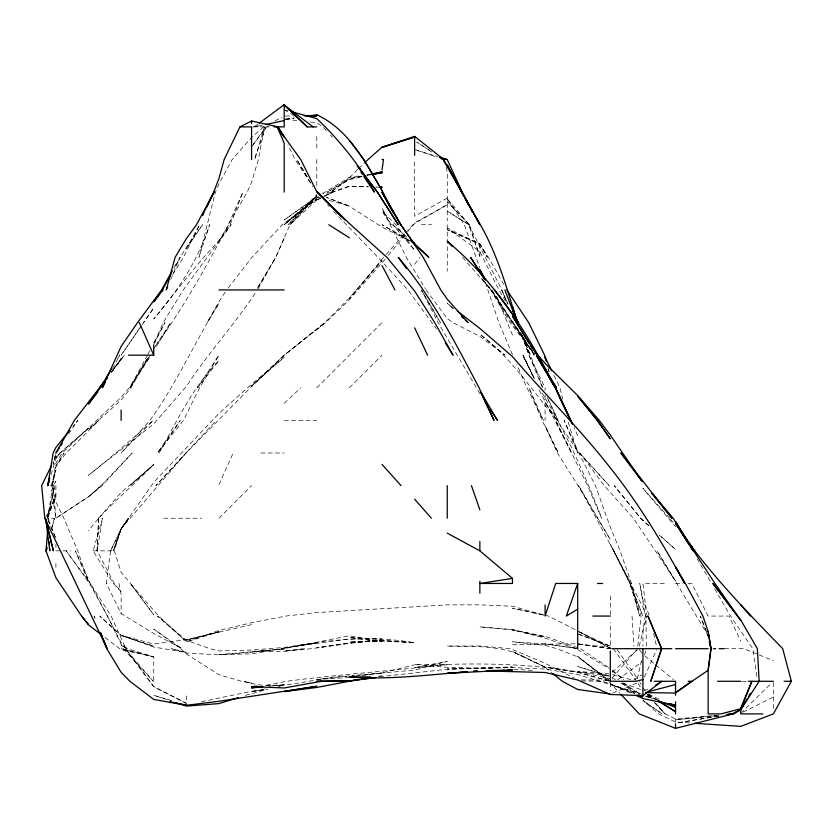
<?xml version="1.0" encoding="UTF-8"?>
<svg xmlns="http://www.w3.org/2000/svg" width="833" height="833" viewBox="0 0 833 833"><rect width="100%" height="100%" fill="white"/><g stroke="black" fill="none" stroke-linecap="round" stroke-linejoin="round"><path stroke-width="0.62" stroke-dasharray="4.17 3.12" d="M98.554 518.23L97.086 550.842L114.308 583.454L121.129 591.638L113.267 583.454L93.088 550.842L102.563 518.23L98.554 518.23L121.129 492.501L153.741 464.658L130.125 485.618L153.741 464.325C132.457 486.941 107.218 505.798 88.517 530.819M98.679 518.23L97.086 550.842L102.563 518.23M48.283 521.989L48.533 518.23L46.606 518.23M637.786 646.169L641.056 616.066L629.883 583.454L613.65 550.842L578.685 485.618L610.308 539.576L578.04 485.618L557.402 453.006L545.084 425.507L558.266 453.006L542.054 420.394L528.955 387.782L543.47 420.394L526.914 387.782L516.762 364.49M349.412 677.552L316.8 679.447L349.412 675.98C314.353 676.552 278.951 693.327 244.402 681.29L251.576 683.195L241.497 681.29L218.964 674.657L186.353 653.988L180.594 648.678L153.741 629.113L182.021 648.678L153.741 633.486L121.129 613.557L106.322 583.454L110.581 550.842L121.129 528.809L153.741 482.286L218.964 413.439L251.576 384.19L284.188 357.347L251.576 385.835L284.272 355.17L325.068 322.558L316.8 329.358M637.38 678.833L641.535 660.402M47.21 518.23L54.811 485.618L47.658 518.23L52.864 485.618L55.905 481.276L53.114 485.618L55.905 518.23L88.517 496.77L102.136 485.618L132.208 453.006L101.157 485.618L88.517 496.77M639.182 646.252L646.762 616.066M54.384 518.23L51.594 529.517L54.384 518.23L51.469 518.23M644.638 654.925L646.012 649.927M51.042 474.612L55.905 458.702L60.049 453.006L88.517 428.079L60.163 453.006L55.905 457.796L60.049 453.006L55.905 456.63L53.052 462.43M251.576 624.656L186.353 639.65L153.741 644.013L121.129 635.381L99.773 616.066L121.129 635.548L153.741 646.221L121.129 635.267L153.741 647.074L186.353 652.343L171.379 648.678L186.353 653.082L218.964 654.832L251.576 652.26L284.188 648.678L349.412 635.725L382.024 641.879L349.412 637.349L382.024 639.109L349.412 638.849L284.188 647.991C327.109 639.629 371.247 634.975 414.636 642.816L382.024 640.462L414.636 642.524L382.024 641.275L349.412 642.056L382.024 640.629L349.412 642.566L382.024 640.233L349.412 642.899L316.8 647.751L349.412 643.347L382.024 640.056C349.121 641.223 317.144 650.094 284.188 650.708L304.847 648.678L284.188 651.645L251.576 651.437L284.188 649.001L218.964 654.603L251.576 653.874L316.8 642.847L284.188 647.449L251.576 650.042L218.964 650.937L210.01 648.678L186.353 640.306L157.541 616.066L186.353 641.67L158.624 616.066L130.281 583.454L153.741 614.775L130.489 583.454L121.129 572.354L114.288 550.842L121.129 528.851L128.709 518.23L121.129 528.913L110.581 550.842M101.157 485.618L88.517 496.718L55.905 518.23L51.021 485.618L55.905 470.031L52.312 485.618L55.905 502.018L63.87 518.23L77.719 550.842L88.517 581.955L75.334 550.842L90.36 583.454L121.129 642.587L127.085 648.678L121.129 645.336L127.282 648.678L153.741 656.893L153.741 681.29M170.703 279.471L180.105 257.335L173.993 268.58M284.188 238.28L275.723 257.335L257.012 288.864L275.785 257.335L289.957 224.723L316.8 196.182L289.842 224.723L316.8 199.972L320.184 198.16M55.905 485.618L55.905 497.322L46.815 518.23L55.905 494.219L47.866 518.23L55.905 538.722L47.7 519.365M644.492 676.937L656.529 649.855M218.964 484.587L233.157 453.006M45.794 517.126L55.905 497.322M148.014 354.056L149.732 350.714M112.528 368.665L119.723 355.17L116.474 360.606M147.441 355.17L129.833 387.782L150.315 355.17M153.741 342.904L165.007 322.558L153.741 344.508L163.195 322.558L183.25 289.946L231.199 224.723L218.964 241.195L228.544 224.723C205.886 267.278 182.437 309.709 153.741 348.527L170.807 322.558L155.053 348.86M174.118 267.455L186.353 247.318L202.586 224.723L186.353 248.765L199.66 224.723L183.437 257.335L171.952 275.817M258.105 288.822L275.723 257.335M148.909 357.347L129.25 387.782L121.129 397.299L62.194 453.006L55.905 463.075L52.135 485.618L55.905 467.032L64.026 453.006L55.905 465.668L66.276 453.006L98.981 420.394L88.517 429.505L121.129 399.986L131 387.782L147.941 357.419L130.052 387.782L151.117 355.17M225.264 292.081L218.964 301.661L207.188 322.558L218.964 303.327C194.849 341.676 176.7 383.628 149.846 420.394L121.129 453.006L153.241 420.394L115.839 453.006L88.517 475.289L153.741 423.914L186.353 386.366C207.865 353.556 234.406 324.506 256.168 291.894M128.147 518.23L121.129 528.913L113.309 550.842L121.129 528.851L128.876 518.23L121.129 528.934L113.517 550.842L121.129 528.851L186.353 452.569L216.257 420.394M68.618 434.076L77.792 420.394L72.929 426.413M139.84 327.817L121.129 355.17L141.568 325.713M112.465 371.049L121.129 358.502L112.788 370.008M142.297 324.662L153.741 307.887L143.432 322.558M111.278 372.466L124.377 355.17L111.143 372.466L121.129 359.294M228.221 287.937L251.576 257.751L282.293 224.723L316.8 199.056L284.188 224.723L316.8 195.901L288.051 224.723L316.8 194.568L316.8 199.972L321.194 197.879M385.148 259.344L349.412 299.745L325.724 322.558L284.188 355.17L251.576 386.512L186.353 452.777L155.927 485.618L186.353 452.579M414.636 264.186L419.988 257.335M383.596 257.335L349.412 298.412L382.024 260.479L349.412 298.047L324.818 322.558L284.188 355.17L251.576 386.512M388.324 255.367L406.879 232.636M407.681 231.647L414.636 223.515L447.248 204.71L414.636 222.9L407.42 230.481M612.005 678.208L636.662 649.667M386.148 254.461L406.566 231.439M316.8 387.782L382.024 322.558M218.964 518.23L251.576 485.618M349.412 387.782L382.024 355.17M357.669 169.568L349.412 177.814L330.753 192.111L349.412 178.772L327.202 192.111L349.412 179.72L361.959 176.711M358.586 168.662L364.094 163.164M740.756 713.298L771.556 683.07M284.188 403.339L300.89 387.782M612.193 672.262L637.672 649.521M263.676 126.887L251.576 137.424L232.168 159.499L218.964 183.854L215.445 192.111L198.983 257.335L209.666 224.723C198.181 260.052 177.825 291.061 153.741 319.018L186.353 278.201L203.689 257.335L218.964 240.55L230.168 224.723L242.903 192.111L228.325 224.723L247.162 192.111L251.576 182.427L258.365 159.499L264.571 126.887L254.554 159.499L265.894 126.887L251.576 146.743L266.716 126.887L269.049 125.856M318.727 196.546L284.188 224.723L316.8 196.775L284.188 220.037L316.8 197.004L320.559 198.046M322.579 193.589L349.412 177.304L360.699 175.721M258.365 123.825L254.242 126.887L262.978 125.044M617.826 679.738L641.868 661.943M633.705 679.988L641.889 674.761M447.248 198.077L414.636 216.268L414.636 159.499M324.693 195.745L331.461 192.111L349.412 186.113L368.228 186.748M275.067 120.858L281.908 117.234M743.078 712.132L773.368 697.034M316.8 199.972L320.288 198.285M324.932 196.047L333.065 192.111L349.412 186.467L368.228 186.894M322.288 197.348L333.262 192.111L323.131 193.62M612.661 693.087L639.734 681.779M245.537 695.378L267.882 689.245M279.17 686.298L284.188 684.986L277.92 686.277M218.964 631.851L186.353 640.108L218.964 631.83L186.353 641.91L218.964 630.477L251.576 622.751L285.823 616.066L316.8 612.578L447.248 604.873L479.86 604.831L512.472 606.247L545.084 615.379M361.959 675.782L382.024 672.96L414.636 664.807M370.737 174.618L366.968 175.513L370.737 174.784M361.959 176.075L349.412 178.689L361.959 176.388M366.968 175.034L370.737 174.253L366.968 174.836M253.669 126.887L262.572 125.044M265.373 688.849L251.576 691.682L266.633 689.328M201.409 701.73L251.576 691.286L265.373 689.297M266.633 685.153L286.614 681.29C339.999 674.272 393.77 670.784 447.248 664.401C501.997 662.839 556.996 665.307 610.308 678.853M644.169 690.193L647.939 689.516M718.494 716.016L676.792 722.992L713.485 717.005M714.756 716.797L718.546 716.172M378.265 676.302L382.024 675.698M285.438 119.14L294.226 117.922M379.515 676.792L447.248 669.274L512.472 666.994L447.248 669.034L512.472 667.608L545.084 669.055L577.696 674.491L639.296 693.483M285.438 119.181L294.226 118.224M718.723 715.349L675.532 719.837L718.015 715.485M269.132 686.215L284.188 684.736L267.882 685.642M382.024 672.96L351.922 675.75L414.636 670.076L447.248 661.402L414.636 667.566L447.248 664.776L414.636 664.526L447.248 667.337L493.657 668.493M654.977 702.854L665.328 713.902L675.532 719.004L716.734 715.38M512.472 644.575L577.696 643.805L610.308 648.678L610.308 622.48M285.438 116.016L294.226 115.943M252.836 126.887L269.163 126.887M421.363 224.723L431.64 224.723M468.812 224.723L447.248 211.072L468.812 224.723L501.872 289.946L507.651 304.024M469.354 224.723L447.248 201.68L469.354 224.723L479.86 256.449L468.708 224.723M284.188 420.394L316.8 420.394M260.875 453.006L284.188 453.006M51.021 485.618L53.114 485.618M163.841 518.23L201.503 518.23M59.809 550.842L55.905 550.842L55.905 544.428M62.975 550.842L70.69 550.842M93.088 550.842L114.288 550.842M106.322 583.454L106.988 583.454M664.317 583.454L642.92 583.454L646.606 614.816M675.532 583.454L683.029 583.454M688.037 583.454L691.786 583.454L708.144 616.066L729.031 616.066L740.756 641.129M724.45 648.678L743.869 648.678L758.03 654.446M742.005 681.29L747.024 681.29M581.455 679.874L610.308 680.186M581.549 680.915L602.082 681.29L610.308 683.737M513.722 669.284L535.046 670.544M545.084 643.909L577.696 648.522L545.084 643.93L512.472 641.806L545.084 645.408L556.871 648.678L577.696 656.841L609.287 680.53M689.599 722.94L675.532 721.992L658.591 713.902L642.92 700.314L662.173 713.902L642.92 700.615M609.048 673.855L577.696 671.377L609.048 676.063M578.945 644.138L610.308 647.408M285.438 119.306L297.985 120.691M310.532 122.076L316.8 122.774L322.871 126.887L326.297 130.625M577.696 644.013L610.308 648.678M543.824 615.098L512.472 608.173L548.499 616.066L577.696 630.935M153.741 656.893L121.129 648.678L153.741 656.748L121.129 649.771L104.552 637.162M285.438 110.091L287.947 110.768M329.347 200.472L349.412 206.022L326.463 197.39L349.412 206.303L382.024 227.138L409.971 241.018M612.713 674.615L632.008 679.957M609.1 680.957L577.696 672.252L545.084 667.046L512.472 651.843L499.915 648.678L479.86 646.647L447.248 646.054L479.86 645.971L510.556 648.678L545.084 663.255L574.322 678.114M609.048 680.946L577.696 672.273L545.084 667.046L512.472 651.375L545.084 667.212L551.79 672.689M609.1 675.896L577.696 666.556L609.1 676.354M171.858 700.751L153.741 695.253L170.65 700.876M414.636 149.565L437.544 156.562M657.414 699.741L644.128 695.67L652.583 698.814M641.712 694.17L610.308 684.414L634.465 693.556M417.083 150.388L437.846 157.437M576.113 648.678L545.084 638.109L512.472 629.894L479.86 626.885L512.472 629.561L545.084 637.058L512.472 629.894L545.084 636.318L580.372 648.678L610.308 668.482M578.904 634.33L612.39 646.783M622.98 683.029L641.743 689.984M577.696 633.892L610.308 646.366L578.862 631.685M634.465 693.41L610.308 683.872L631.268 693.306M759.207 654.925L773.368 660.694M505.392 301.13L498.946 289.946L479.86 251.524L447.248 228.148L479.86 244.048L487.367 257.335L479.86 244.048L447.248 229.762L479.86 244.048L488.471 257.335L503.694 284.324M648.74 694.305L660.392 699.897M577.696 631.143L610.308 648.189L578.82 631.529M409.013 240.123L382.024 224.723L410.284 241.487M621.106 683.164L639.64 693.774M284.188 109.748L293.091 115.027M612.453 678.031L615.681 679.988M577.696 649.542L609.215 668.805M647.262 694.191L655.967 699.585M648.355 694.441L657.05 699.97M623.48 683.341L639.682 693.597M429.838 150.429L416.802 142.047L432.442 152.522M450.257 305.659L447.248 303.358L453.881 309.47M451.267 306.429L454.287 308.731M609.287 680.509L577.696 656.373L608.652 681.29L619.95 693.337M612.359 671.044L623.625 679.718M644.898 655.894L654.78 664.088M655.769 664.911L673.553 679.655M612.224 670.076L623.75 679.686M622.22 682.966L634.048 693.056M392.832 224.723L407.045 237.29L392.832 224.723L414.636 250.317L395.935 224.723L382.024 211.27L391.208 224.723L382.024 208.312L406.369 257.335L425.392 288.843M648.668 525.79L640.39 518.23L614.244 485.618L640.764 518.23L648.668 525.425M659.226 535.098L675.532 549.488L659.226 534.869M647.231 694.576L650.677 698.252M327.442 204.783L329.212 206.678M333.648 211.426L382.024 261.604L407.983 289.946L436.482 328.952M330.576 135.3L332.294 137.174M647.303 694.764L650.802 698.585M654.311 702.417L664.828 713.902L655.904 703.291M669.617 518.23L642.92 488.284L675.532 526.81M462.575 257.335L491.095 289.946L534.515 355.17M670.461 519.209L675.532 525.102M469.271 224.723L447.248 198.743L464.345 224.723L479.86 268.08M642.92 687.871L645.346 690.765M648.595 694.618L651.843 698.481M490.293 288.947L481.464 277.962L490.293 288.947L489.002 286.75M529.205 347.09L509.931 322.558L488.804 286.573M530.007 348.1L532.402 351.13M639.327 649.605L642.92 654.259M522.864 335.814L512.472 322.048L492.511 291.019M426.069 289.946L447.248 318.581L452.777 322.558L479.86 336.365L505.058 355.17L479.86 334.2C511.223 357.576 532.349 390.781 557.11 420.394L545.084 402.578L577.696 451.122L609.162 485.618L579.851 453.006L604.227 485.618L633.372 518.23L675.532 580.965L657.029 550.842L708.144 635.485L700.345 616.066L708.144 636.62M529.153 346.861L512.472 323.995L491.095 289.946L527.143 343.602M529.913 347.892L534.453 354.129L531.548 349.912M613.307 648.678L635.985 680.238M525.987 341.499L512.712 322.558L534.12 355.17L531.277 349.548M617.295 649.73L637.849 679.187M310.47 182.646L294.976 159.499L287.968 144.838M638.12 683.445L642.92 690.994M491.824 289.946L512.472 322.558M479.86 393.634L438.085 322.558L421.498 289.946L440.324 322.558L421.321 289.946M307.429 176.898L296.715 159.499L312.562 186.675M697.065 558.631L710.986 582.465M714.724 588.889L730.562 616.066L752.803 648.678L757.01 677.531M542.096 393.009C565.982 432.712 585.214 474.945 601.613 518.23L587.557 485.618L555.663 420.394L571.625 453.006L538.649 388.938M639.921 682.383L641.118 684.58M646.325 646.169L645.939 616.066L642.92 607.195L610.308 544.136L629.852 583.454L642.92 616.066L630.04 583.454L639.65 616.066L631.518 583.454L620.137 550.842L610.308 527.143L595.397 485.618L577.696 450.622L564.18 420.394L577.696 453.006L567.648 420.394M613.65 550.842L631.05 583.454M534.578 378.786L522.687 355.17L533.599 377.307M553.924 375.308L559.995 387.782L562.65 399.069M533.755 377.307L523.176 355.17L532.745 376.141M547.25 397.466L558.079 420.394L547.25 397.32M577.696 435.649L574.01 427.433M508.12 304.035L501.591 289.946L507.526 304.024M512.472 354.712L498.852 322.558L484.785 280.742M512.472 335.074L495.906 294.611M649.126 614.91L642.92 599.916L639.754 583.454L645.336 616.066L642.92 630.487L642.92 646.075M542.023 386.616L528.976 355.17L521.156 333.429L528.976 355.17L545.084 387.782L545.084 390.292M523.384 337.053L542.856 387.782M522.447 335.845L530.017 355.17L522.957 337.053M548.052 368.186L549.041 371.862M548.374 369.009L549.041 371.508M653.613 633.621L656.477 646.169M446.155 167.11L447.248 172.181L447.248 220.703M118.994 583.454L121.129 594.398L121.129 613.557M632.039 616.066L633.913 646.169M48.533 518.23L48.678 521.989M773.368 682.498L773.368 709.81M675.532 719.004L675.532 722.076M610.308 595.939L610.308 614.806M610.308 682.841L610.308 690.911M545.084 395.311L545.084 420.394M479.86 243.986L479.86 257.335M447.248 224.723L447.248 271.214M316.8 136.591L316.8 148.961M316.8 159.499L316.8 185.592M186.353 695.93L186.353 702.375M55.905 563.472L55.905 567.46M55.592 454.266L53.093 464.293L55.592 454.266M199.608 387.782L183.458 420.394L157.354 453.006L180.303 420.394L158.895 453.006C177.221 421.071 192.558 387.033 218.964 360.564L197.619 387.782L218.964 355.17L199.608 387.782M379.515 187.165L375.756 187.071L379.515 187.133M186.353 703.344L153.741 686.808L125.231 648.678L153.282 681.29L123.211 648.678L107.582 616.066L89.495 583.454L66.109 550.842L90.287 583.454L111.195 616.066L125.804 648.678L153.741 686.559L186.353 703.344M95.045 618.482L94.087 616.066L95.024 618.482"/><path stroke-width="1.25" d="M46.96 547.083L46.002 550.842L47.773 529.517M457.296 311.032L479.86 328.431L512.472 356.566C544.595 394.103 579.883 428.891 610.308 467.875C638.994 503.798 662.568 543.303 684.747 583.454L675.532 566.929L685.361 583.454L702.917 616.066L708.144 631.466L710.965 648.678L708.144 670.294L708.144 713.902L720.889 713.902L740.756 708.727M382.024 169.963L383.461 159.499L382.024 159.499M46.336 550.842L46.95 548.333M49.657 478.09L47.783 485.618L53.156 453.006L55.905 447.477L69.691 430.422M49.574 478.09L47.668 485.618L49.543 479.506M545.084 604.997L545.084 616.066L555.705 583.454L577.696 583.454L566.325 616.066L577.696 609.121M740.756 707.967L751.887 681.29L740.756 709.393L733.113 713.902L675.532 728.344L639.244 713.902L620.824 694.264M167.735 286.458L166.256 289.946L175.097 257.335L186.353 238.665L196.484 224.723L214.112 192.111L206.584 207.25M281.19 132.926L284.188 136.945L278.16 126.887L251.576 120.993L239.925 126.887L224.171 159.499L218.964 178.47L213.696 192.111L202.409 215.403M51.344 465.907L41.65 485.618L44.826 518.23L107.082 648.678L103.23 639.015M202.534 215.403L203.689 213.081M105.322 382.16L102.324 387.782L121.129 346.403L137.58 322.558L161.602 289.946L172.233 270.829M170.942 274.203L162.383 289.946L153.741 301.806L160.03 293.903M681.696 533.026C711.195 575.145 747.003 611.911 782.697 648.678L791.35 681.29L773.378 713.902L740.756 726.366L694.712 723.283M747.211 698.783L740.756 709.716L732.707 713.902L727.407 714.724M748.503 696.596L750.45 693.316M111.268 369.3L100.22 387.782L88.517 404.026L97.815 391.843M59.435 447.748L55.905 453.006L74.356 420.394L104.229 381.681L99.627 387.782M60.851 445.645L62.256 443.541M101.636 386.741L103.084 384.648M105.208 380.462L99.898 387.782L104.448 381.66M161.602 291.925L163.174 289.946M365.01 162.248L382.024 147.17L414.636 136.987L382.024 147.399L414.636 136.393L443.687 159.499L479.86 224.723L447.248 164.976L464.064 196.609M486.128 670.981L545.084 672.481L577.696 679.999L610.308 694.483L642.92 695.607L661.86 681.29L655.55 685.247M259.396 123.055L284.188 104.656L307.242 126.887L316.8 126.887M675.532 692.473L708.144 670.294L710.997 648.678L708.144 631.466M732.707 713.902L740.756 709.768L759.144 681.29L757.364 648.678L740.756 620.033L712.85 583.454L740.756 620.523L714.974 583.454L675.532 523.218L689.682 545.532M238.29 697.617L218.964 703.593L186.353 706.103L175.482 702.479M646.679 692.15L675.532 684.539M642.92 679.572L635.912 681.29L610.308 681.29L610.308 650.979M371.987 174.316L382.024 171.91L382.024 172.723L371.987 174.555M265.467 124.523L284.188 120.566M371.987 173.993L382.024 171.91M359.45 679.332L316.8 687.454L284.188 691.567L316.8 686.267L218.964 701.292L186.353 705.301L153.741 699.439L129.906 681.29L121.129 672.304L106.791 648.678L100.668 632.976M257.845 686.777L251.576 687.933L262.864 686.829M375.756 677.635L349.412 680.894L321.267 681.29L284.188 687.975L251.576 686.559L257.845 686.205M361.959 678.937L364.458 678.52M512.472 578.394L479.86 583.454L512.472 583.454L512.472 578.394L479.86 550.842L447.248 533.141M371.987 174.139L382.024 172.723M306.763 116.172L316.8 114.777C348.444 129.323 365.323 161.831 382.024 190.518L393.114 212.353M373.246 677.666L347.413 681.29M313.041 116.162L316.8 115.756L316.8 114.777M727.032 714.558L733.467 713.902L727.032 714.464M467.313 671.815C428.079 674.803 388.824 680.072 349.412 676.937L370.737 676.885M456.026 672.637L447.248 673.303L512.472 669.961L507.453 670.096M458.535 672.439L467.313 671.773M489.898 670.555L504.944 670.159M349.412 680.894L316.8 681.29L321.267 681.29M304.253 115.86L316.8 115.756M239.925 126.887L251.576 126.887L251.576 159.499M274.015 126.887L284.188 126.887L284.188 104.656M441.5 158.676L447.186 159.499L439.959 157.291M218.964 289.946L284.188 289.946M128.532 355.17L153.741 355.17L153.741 344.977M597.511 583.454L602.655 583.454M592.825 616.066L610.308 616.066M611.755 648.678L671.835 648.678M675.532 648.678L708.144 648.678M713.392 648.678L715.662 648.678M719.139 648.678L724.2 648.678M654.238 681.29L675.532 681.29L675.532 695.232M688.141 681.29L691.838 681.29L675.532 693.025L645.429 692.639M717.567 681.29L740.756 681.29M748.378 681.29L773.368 681.29M784.113 681.29L791.35 681.29M762.757 713.902L740.756 713.902L740.756 708.248M610.308 694.066L577.696 689.464L562.337 681.29L552.748 673.47M170.047 701.74L176.315 703.052M178.824 703.583L186.353 705.155L183.937 704.426M291.717 111.789L316.8 118.609C339.395 140.256 359.335 164.559 374.329 192.111L363.75 176.336M669.493 703.448L675.532 705.301L642.92 698.543L635.933 695.399M658.622 701.022L675.532 707.175L670.867 704.937M638.088 694.93L642.92 696.752L639.296 695.326M412.304 242.174L414.636 243.33L412.387 242.049M658.132 700.928L675.532 711.694L658.132 700.657M328.806 224.723L349.412 237.811M440.688 157.406L443.947 159.499M439.772 157.406L442.917 159.499M313.125 126.887L284.188 105.104L307.242 126.887M101.553 634.861L88.517 624.885L81.582 616.066L55.905 577.738L46.002 550.842M461.451 316.446L463.346 318.196M465.241 319.945L468.084 322.558L447.248 299.151L440.772 289.946L423.206 257.335L400.798 224.723L382.024 192.319L400.788 224.723L414.636 244.194M341.332 216.57L317.092 192.111L349.412 223.515L386.908 257.335L414.636 291.029L434.68 322.558L453.048 355.17L447.894 347.007M317.821 192.111L344.904 220.068M452.361 246.589L447.248 241.226C503.882 288.551 540.627 354.098 570.667 420.394L572.292 423.914L555.267 387.782L545.084 368.384M382.024 464.408L401.037 485.618M414.636 499.175L431.421 518.23M740.756 604.81L750.554 616.066M652.218 493.521L673.158 518.23L694.16 550.842L687.714 541.596M81.582 616.066L88.517 624.448M651.927 493.521L671.95 518.23L620.856 453.006L641.4 480.568M687.558 541.835L694.774 550.842L683.664 535.432M349.412 140.548L363.823 159.499L382.024 190.518M494.51 289.946L518.584 322.558L512.472 313.593M535.202 352.12L545.084 363.355L577.696 395.55L599.291 420.394L610.308 435.076L642.181 481.547M284.188 192.111L284.188 143.099L277.139 126.887L300.692 159.499L316.8 191.788M406.473 268.642L398.309 257.335C431.765 296.361 455.151 342.665 479.1 387.782L494.031 420.394L480.402 391.739M680.707 531.329L682.185 533.38M277.139 126.887L284.188 136.945M683.414 535.432L685.559 538.514M548.666 376.266L556.538 387.782L545.084 369.238M506.87 289.946L528.643 322.558L544.584 355.17L546.396 361.501M360.939 172.129L362.345 174.232M490.429 409.69L497.478 420.394L480.516 391.697M484.785 279.065L470.583 257.335L483.775 278.222M691.026 547.656L693.056 550.842L675.532 521.625L687.287 541.856M445.228 342.8L447.248 345.987M536.806 356.201L555.611 387.782L572.427 423.914M536.973 356.285L545.084 369.602L536.952 355.17L512.472 316.155L529.007 343.217M530.309 345.393L532.266 348.652M443.531 160.54L447.248 166.777M536.931 356.232L555.267 387.782M447.883 167.881L480.37 224.723C497.353 254.513 506.766 287.5 516.512 320.143L504.881 289.946M400.798 224.723L382.024 192.111L390.979 208.979M485.41 279.826L479.86 269.715L485.223 279.826M382.024 265.623L394.946 289.946M465.241 198.858L468.198 204.481M546.802 372.518L553.112 384.513M472.55 212.353L462.232 192.111L447.248 159.603M551.706 370.768L545.084 357.159L545.74 359.606M559.36 397.102L570.667 420.394M414.636 327.817L427.621 355.17M139.288 322.558L153.741 355.17M512.472 309.793L517.158 321.403M100.824 632.976L102.261 636.599M471.436 485.618L479.86 509.817M517.21 321.351L512.472 306.836L516.564 320.143M45.232 518.23L53.374 550.842L45.94 519.49M709.268 641.441L710.965 648.678M45.805 519.49L49.793 550.842L49.688 548.333M49.449 542.064L49.543 544.574M675.532 701.823L675.532 713.902M675.532 723.773L675.532 728.344M642.92 648.678L642.92 695.607M577.696 583.454L577.696 648.678M479.86 541.419L479.86 550.842M479.86 581.236L479.86 593.19M447.248 485.618L447.248 518.23M414.636 136.393L414.636 155.334M251.576 120.993L251.576 123.617M121.129 410.055L121.129 420.394M661.579 648.678L650.76 681.29L661.621 648.678L647.959 616.066L661.621 648.678M107.301 377.578L105.77 379.619L107.301 377.609M477.351 671.013L473.592 671.315L477.351 671.013M382.024 187.217L379.515 187.165L382.024 187.217M414.636 243.986L410.846 240.633L428.87 257.335L414.636 243.986M597.365 420.394L577.696 396.123L597.323 420.394L610.308 438.824L597.365 420.394M377.505 192.111L357.17 165.621L377.349 192.111L398.289 224.723L377.505 192.111M516.502 320.153L512.472 308.085L516.45 320.153"/></g></svg>
